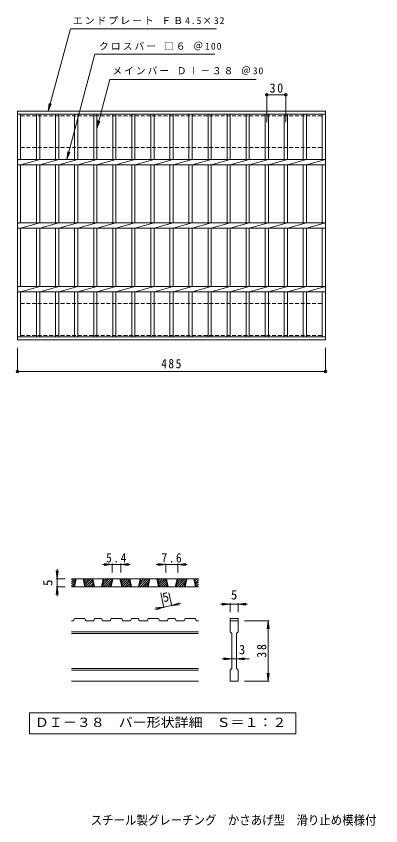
# Model space of a CAD drawing. Units: millimetres, scale not verified, with parts at other scales. Extents: x -547 to 809, y -686 to 613.
# Drawn here: x -547 to 27, y -663 to 613 of the extents above; entities that cross this region are included whole.
import ezdxf
from ezdxf.enums import TextEntityAlignment as Align

# ---------------------------------------------------------------- set-up
doc = ezdxf.new("R2010")
doc.units = ezdxf.units.MM
doc.header["$LTSCALE"] = 5
doc.header["$PDMODE"] = 32
doc.header["$PDSIZE"] = 4
doc.linetypes.add('DASHED1', pattern=[1.8, 1.2, -0.6])
for name, color, linetype, lineweight in [('B-1', 2, 'Continuous', 9), ('B-2', 3, 'Continuous', 9), ('B-4', 7, 'Continuous', 9), ('D-0', 3, 'Continuous', 9), ('D-4', 7, 'Continuous', 9)]:
    doc.layers.add(name, color=color, linetype=linetype, lineweight=lineweight)
doc.layers.add('F-5_F-5ﾚｲﾔ', color=2, linetype='Continuous')
doc.styles.add('ＭＳ ゴシック', font='')
doc.styles.get('ＭＳ ゴシック').set_extended_font_data('MS Gothic')

msp = doc.modelspace()

# ---------------------------------------------------------------- linework, layer by layer
at = {"layer": 'B-1', "linetype": 'DASHED1'}
for p, q in [((-540.164, 405.888), (-540.164, 455.888)), ((-540.164, 405.888), (-65.164, 405.888)), ((-540.164, 159.888), (-540.164, 109.888)), ((-540.164, 159.888), (-65.164, 159.888))]:
    msp.add_line(p, q, dxfattribs=at)
for points in [[(-540.164, 455.888), (-65.164, 455.888), (-65.164, 405.888)], [(-540.164, 109.888), (-65.164, 109.888), (-65.164, 159.888)]]:
    msp.add_lwpolyline(points, dxfattribs=at)
at = {"layer": 'B-2'}
for p, q in [((-545.164, 102.888), (-545.164, 462.888)), ((-545.164, 462.888), (-60.164, 462.888)), ((-60.164, 462.888), (-60.164, 102.888)), ((-545.164, 458.388), (-60.164, 458.388)), ((-540.163, 387.128), (-540.163, 458.388)), ((-515.163, 458.388), (-515.163, 387.128)), ((-510.164, 458.388), (-510.164, 387.128)), ((-485.163, 458.388), (-485.163, 387.128)), ((-480.163, 458.388), (-480.163, 387.128)), ((-455.164, 458.388), (-455.164, 387.128)), ((-450.164, 458.388), (-450.164, 387.128)), ((-425.163, 458.388), (-425.163, 387.128)), ((-420.164, 458.388), (-420.164, 387.128)), ((-395.163, 458.388), (-395.163, 387.128)), ((-390.163, 458.388), (-390.163, 387.128)), ((-365.163, 458.388), (-365.163, 387.128)), ((-360.164, 458.388), (-360.164, 387.128)), ((-335.163, 458.388), (-335.163, 387.128)), ((-330.164, 458.388), (-330.164, 387.128)), ((-305.164, 458.388), (-305.164, 387.128)), ((-300.164, 458.388), (-300.164, 387.128)), ((-275.163, 458.388), (-275.163, 387.128)), ((-270.164, 458.388), (-270.164, 387.128)), ((-245.163, 458.388), (-245.163, 387.128)), ((-240.164, 458.388), (-240.164, 387.128)), ((-215.164, 458.388), (-215.164, 387.128)), ((-210.163, 458.388), (-210.163, 387.128)), ((-185.164, 458.388), (-185.164, 387.128)), ((-180.164, 458.388), (-180.164, 387.128)), ((-155.163, 458.388), (-155.163, 387.128)), ((-150.164, 458.388), (-150.164, 387.128)), ((-125.163, 458.388), (-125.163, 387.128)), ((-120.163, 458.388), (-120.163, 387.128)), ((-95.163, 458.388), (-95.163, 387.128)), ((-90.164, 458.388), (-90.164, 387.128)), ((-65.164, 458.388), (-65.164, 387.128)), ((-540.163, 387.128), (-545.164, 386.128)), ((-545.164, 387.128), (-60.164, 387.128)), ((-510.164, 387.128), (-540.163, 378.648)), ((-480.163, 387.128), (-510.164, 378.648)), ((-450.164, 387.128), (-480.163, 378.648)), ((-420.164, 387.128), (-450.164, 378.648)), ((-390.163, 387.128), (-420.164, 378.648)), ((-360.164, 387.128), (-390.163, 378.648)), ((-330.164, 387.128), (-360.164, 378.648)), ((-300.163, 387.128), (-330.164, 378.648)), ((-270.164, 387.128), (-300.164, 378.648)), ((-240.164, 387.128), (-270.164, 378.648)), ((-210.163, 387.128), (-240.164, 378.648)), ((-180.164, 387.128), (-210.163, 378.648)), ((-150.164, 387.128), (-180.164, 378.648)), ((-120.163, 387.128), (-150.164, 378.648)), ((-90.163, 387.128), (-120.163, 378.648)), ((-60.164, 387.127), (-90.164, 378.648)), ((-545.164, 378.648), (-60.164, 378.648)), ((-540.163, 287.128), (-540.163, 378.648)), ((-515.163, 378.648), (-515.163, 287.128)), ((-510.164, 378.648), (-510.164, 287.128)), ((-485.163, 378.648), (-485.163, 287.128)), ((-480.163, 378.648), (-480.163, 287.128)), ((-455.164, 378.648), (-455.164, 287.128)), ((-450.164, 378.648), (-450.164, 287.128)), ((-425.163, 378.648), (-425.163, 287.128)), ((-420.164, 378.648), (-420.164, 287.128)), ((-395.163, 378.648), (-395.163, 287.128)), ((-390.163, 378.648), (-390.163, 287.128)), ((-365.163, 378.648), (-365.163, 287.128)), ((-360.164, 378.648), (-360.164, 287.128)), ((-335.163, 378.648), (-335.163, 287.128)), ((-330.164, 378.648), (-330.164, 287.128)), ((-305.164, 378.648), (-305.164, 287.128)), ((-300.164, 378.648), (-300.164, 287.128)), ((-275.163, 378.648), (-275.163, 287.128)), ((-270.164, 378.648), (-270.164, 287.128)), ((-245.163, 378.648), (-245.163, 287.128)), ((-240.164, 378.648), (-240.164, 287.128)), ((-215.164, 378.648), (-215.164, 287.128)), ((-210.163, 378.648), (-210.163, 287.128)), ((-185.164, 378.648), (-185.164, 287.128)), ((-180.164, 378.648), (-180.164, 287.128)), ((-155.163, 378.648), (-155.163, 287.128)), ((-150.164, 378.648), (-150.164, 287.128)), ((-125.163, 378.648), (-125.163, 287.128)), ((-120.163, 378.648), (-120.163, 287.128)), ((-95.163, 378.648), (-95.163, 287.128)), ((-90.164, 378.648), (-90.164, 287.128)), ((-65.164, 378.648), (-65.164, 287.128)), ((-540.163, 287.128), (-545.164, 286.128)), ((-545.164, 287.128), (-60.164, 287.128)), ((-510.164, 287.128), (-540.163, 278.648)), ((-480.163, 287.128), (-510.164, 278.648)), ((-450.164, 287.128), (-480.163, 278.648)), ((-420.164, 287.128), (-450.164, 278.648)), ((-390.163, 287.128), (-420.164, 278.648)), ((-360.164, 287.128), (-390.163, 278.648)), ((-330.164, 287.128), (-360.164, 278.648)), ((-300.163, 287.128), (-330.164, 278.648)), ((-270.164, 287.128), (-300.164, 278.648)), ((-240.164, 287.128), (-270.164, 278.648)), ((-210.163, 287.128), (-240.164, 278.648)), ((-180.164, 287.128), (-210.163, 278.648)), ((-150.164, 287.128), (-180.164, 278.648)), ((-120.163, 287.128), (-150.164, 278.648)), ((-90.163, 287.128), (-120.163, 278.648)), ((-60.164, 287.128), (-90.164, 278.648)), ((-545.164, 278.648), (-60.164, 278.648)), ((-540.163, 187.128), (-540.163, 278.648)), ((-515.163, 278.648), (-515.163, 187.128)), ((-510.164, 278.648), (-510.164, 187.128)), ((-485.163, 278.648), (-485.163, 187.128)), ((-480.163, 278.648), (-480.163, 187.128)), ((-455.164, 278.648), (-455.164, 187.128)), ((-450.164, 278.648), (-450.164, 187.128)), ((-425.163, 278.648), (-425.163, 187.128)), ((-420.164, 278.648), (-420.164, 187.128)), ((-395.163, 278.648), (-395.163, 187.128)), ((-390.163, 278.648), (-390.163, 187.128)), ((-365.163, 278.648), (-365.163, 187.128)), ((-360.164, 278.648), (-360.164, 187.128)), ((-335.163, 278.648), (-335.163, 187.128)), ((-330.164, 278.648), (-330.164, 187.128)), ((-305.164, 278.648), (-305.164, 187.128)), ((-300.164, 278.648), (-300.164, 187.128)), ((-275.163, 278.648), (-275.163, 187.128)), ((-270.164, 278.648), (-270.164, 187.128)), ((-245.163, 278.648), (-245.163, 187.128)), ((-240.164, 278.648), (-240.164, 187.128)), ((-215.164, 278.648), (-215.164, 187.128)), ((-210.163, 278.648), (-210.163, 187.128)), ((-185.164, 278.648), (-185.164, 187.128)), ((-180.164, 278.648), (-180.164, 187.128)), ((-155.163, 278.648), (-155.163, 187.128)), ((-150.164, 278.648), (-150.164, 187.128)), ((-125.163, 278.648), (-125.163, 187.128)), ((-120.163, 278.648), (-120.163, 187.128)), ((-95.163, 278.648), (-95.163, 187.128)), ((-90.164, 278.648), (-90.164, 187.128)), ((-65.164, 278.648), (-65.164, 187.128)), ((-540.163, 187.128), (-545.164, 186.128)), ((-545.164, 187.128), (-60.164, 187.128)), ((-545.164, 178.648), (-60.164, 178.648)), ((-510.164, 187.128), (-540.163, 178.648)), ((-540.163, 107.388), (-540.163, 178.648)), ((-515.163, 178.648), (-515.163, 107.388)), ((-480.163, 187.128), (-510.164, 178.648)), ((-510.164, 178.648), (-510.164, 107.388)), ((-485.163, 178.648), (-485.163, 107.388)), ((-450.164, 187.128), (-480.163, 178.648)), ((-480.163, 178.648), (-480.163, 107.388)), ((-455.164, 178.648), (-455.164, 107.388)), ((-420.164, 187.128), (-450.164, 178.648)), ((-450.164, 178.648), (-450.164, 107.388)), ((-425.163, 178.648), (-425.163, 107.388)), ((-390.163, 187.128), (-420.164, 178.648)), ((-420.164, 178.648), (-420.164, 107.388)), ((-395.163, 178.648), (-395.163, 107.388)), ((-360.164, 187.128), (-390.163, 178.648)), ((-390.163, 178.648), (-390.163, 107.388)), ((-365.163, 178.648), (-365.163, 107.388)), ((-330.164, 187.128), (-360.164, 178.648)), ((-360.164, 178.648), (-360.164, 107.388)), ((-335.163, 178.648), (-335.163, 107.388)), ((-300.163, 187.128), (-330.164, 178.648)), ((-330.164, 178.648), (-330.164, 107.388)), ((-305.164, 178.648), (-305.164, 107.388)), ((-270.164, 187.128), (-300.164, 178.648)), ((-300.164, 178.648), (-300.164, 107.388)), ((-275.163, 178.648), (-275.163, 107.388)), ((-240.164, 187.128), (-270.164, 178.648)), ((-270.164, 178.648), (-270.164, 107.388)), ((-245.163, 178.648), (-245.163, 107.388)), ((-210.163, 187.128), (-240.164, 178.648)), ((-240.164, 178.648), (-240.164, 107.388)), ((-215.164, 178.648), (-215.164, 107.388)), ((-180.164, 187.128), (-210.163, 178.648)), ((-210.163, 178.648), (-210.163, 107.388)), ((-185.164, 178.648), (-185.164, 107.388)), ((-150.164, 187.128), (-180.164, 178.648)), ((-180.164, 178.648), (-180.164, 107.388)), ((-155.163, 178.648), (-155.163, 107.388)), ((-120.163, 187.128), (-150.164, 178.648)), ((-150.164, 178.648), (-150.164, 107.388)), ((-125.163, 178.648), (-125.163, 107.388)), ((-90.163, 187.128), (-120.163, 178.648)), ((-120.163, 178.648), (-120.163, 107.388)), ((-95.163, 178.648), (-95.163, 107.388)), ((-60.164, 187.128), (-90.164, 178.648)), ((-90.164, 178.648), (-90.164, 107.388)), ((-65.164, 178.648), (-65.164, 107.388)), ((-60.164, 107.388), (-545.164, 107.388)), ((-60.164, 102.888), (-545.164, 102.888))]:
    msp.add_line(p, q, dxfattribs=at)
at = {"layer": 'B-4'}
for p, q in [((-496.657, 462.888), (-461.823, 592.888)), ((-461.823, 592.888), (-231.654, 592.888)), ((-467.663, 387.128), (-423.248, 552.888)), ((-423.248, 552.888), (-234.287, 552.888)), ((-420.164, 435.888), (-399.532, 512.888)), ((-399.532, 512.888), (-169.571, 512.888)), ((-152.664, 445.869), (-152.664, 490.48)), ((-152.664, 488.98), (-122.663, 488.98)), ((-122.663, 445.869), (-122.663, 490.48)), ((-496.657, 462.888), (-495.025, 475.281)), ((-496.657, 462.888), (-491.873, 474.437)), ((-420.164, 435.888), (-418.532, 448.281)), ((-420.164, 435.888), (-415.38, 447.437)), ((-467.663, 387.128), (-466.032, 399.521)), ((-467.663, 387.128), (-462.88, 398.676)), ((-545.164, 90.388), (-545.164, 51.388)), ((-60.164, 90.388), (-60.164, 51.388)), ((-545.164, 52.888), (-60.164, 52.888))]:
    msp.add_line(p, q, dxfattribs=at)
for p in [(-152.664, 488.98), (-122.663, 488.98), (-545.164, 52.888), (-60.164, 52.888)]:
    msp.add_point(p, dxfattribs=at)
at = {"layer": 'D-0'}
for p, q in [((-460.247, -278.084), (-455.714, -273.551)), ((-460.247, -274.549), (-459.249, -273.551)), ((-260.247, -273.551), (-460.247, -273.551)), ((-460.247, -281.62), (-454.666, -276.039)), ((-460.247, -285.155), (-455.628, -280.537)), ((-456.808, -286.051), (-454.133, -273.551)), ((-455.558, -286.051), (-452.883, -273.551)), ((-441.808, -273.551), (-439.133, -286.051)), ((-440.558, -273.551), (-437.883, -286.051)), ((-440.473, -273.95), (-440.074, -273.551)), ((-439.85, -276.862), (-436.538, -273.551)), ((-439.227, -279.775), (-433.003, -273.551)), ((-438.603, -282.687), (-429.467, -273.551)), ((-437.98, -285.599), (-427.45, -275.069)), ((-434.896, -286.051), (-426.827, -277.982)), ((-425.1, -286.051), (-427.775, -273.551)), ((-423.85, -286.051), (-426.525, -273.551)), ((-410.1, -273.551), (-412.775, -286.051)), ((-408.85, -273.551), (-411.525, -286.051)), ((-410.938, -283.306), (-401.183, -273.551)), ((-410.148, -286.051), (-397.648, -273.551)), ((-409.975, -278.808), (-404.719, -273.551)), ((-409.013, -274.309), (-408.254, -273.551)), ((-406.612, -286.051), (-396.6, -276.039)), ((-403.077, -286.051), (-397.562, -280.537)), ((-398.742, -286.051), (-396.067, -273.551)), ((-397.492, -286.051), (-394.817, -273.551)), ((-383.742, -273.551), (-381.067, -286.051)), ((-382.492, -273.551), (-379.817, -286.051)), ((-382.407, -273.95), (-382.008, -273.551)), ((-381.784, -276.862), (-378.472, -273.551)), ((-381.161, -279.775), (-374.937, -273.551)), ((-380.537, -282.687), (-371.401, -273.551)), ((-379.914, -285.599), (-369.384, -275.069)), ((-376.83, -286.051), (-368.761, -277.982)), ((-367.034, -286.051), (-369.709, -273.551)), ((-365.784, -286.051), (-368.459, -273.551)), ((-352.034, -273.551), (-354.709, -286.051)), ((-350.784, -273.551), (-353.459, -286.051)), ((-352.872, -283.306), (-343.117, -273.551)), ((-352.082, -286.051), (-339.582, -273.551)), ((-351.909, -278.808), (-346.653, -273.551)), ((-350.947, -274.309), (-350.188, -273.551)), ((-348.546, -286.051), (-338.534, -276.039)), ((-345.011, -286.051), (-339.496, -280.537)), ((-340.676, -286.051), (-338.001, -273.551)), ((-339.426, -286.051), (-336.751, -273.551)), ((-325.676, -273.551), (-323.001, -286.051)), ((-324.426, -273.551), (-321.751, -286.051)), ((-324.341, -273.95), (-323.942, -273.551)), ((-323.718, -276.862), (-320.406, -273.551)), ((-323.095, -279.775), (-316.871, -273.551)), ((-322.471, -282.687), (-313.335, -273.551)), ((-321.848, -285.599), (-311.318, -275.069)), ((-318.764, -286.051), (-310.695, -277.982)), ((-308.968, -286.051), (-311.643, -273.551)), ((-307.718, -286.051), (-310.393, -273.551)), ((-293.968, -273.551), (-296.643, -286.051)), ((-292.718, -273.551), (-295.393, -286.051)), ((-294.806, -283.306), (-285.051, -273.551)), ((-294.016, -286.051), (-281.516, -273.551)), ((-293.843, -278.808), (-288.587, -273.551)), ((-292.881, -274.309), (-292.122, -273.551)), ((-290.48, -286.051), (-280.468, -276.039)), ((-286.945, -286.051), (-281.43, -280.537)), ((-282.61, -286.051), (-279.935, -273.551)), ((-281.36, -286.051), (-278.685, -273.551)), ((-267.61, -273.551), (-264.935, -286.051)), ((-266.36, -273.551), (-263.685, -286.051)), ((-266.275, -273.95), (-265.876, -273.551)), ((-265.652, -276.862), (-262.34, -273.551)), ((-265.029, -279.775), (-260.247, -274.993)), ((-264.405, -282.687), (-260.247, -278.528)), ((-260.247, -286.051), (-460.247, -286.051)), ((-457.607, -286.051), (-456.591, -285.035)), ((-431.361, -286.051), (-426.204, -280.894)), ((-427.825, -286.051), (-425.581, -283.806)), ((-399.541, -286.051), (-398.525, -285.035)), ((-373.295, -286.051), (-368.138, -280.894)), ((-369.759, -286.051), (-367.515, -283.806)), ((-341.475, -286.051), (-340.459, -285.035)), ((-315.229, -286.051), (-310.072, -280.894)), ((-311.693, -286.051), (-309.449, -283.806)), ((-283.409, -286.051), (-282.393, -285.035)), ((-263.782, -285.599), (-260.247, -282.064)), ((-260.698, -286.051), (-260.247, -285.599)), ((-456.808, -339.801), (-460.247, -339.801)), ((-456.808, -339.801), (-455.558, -336.051)), ((-439.133, -336.051), (-455.558, -336.051)), ((-439.133, -336.051), (-437.883, -339.801)), ((-425.1, -339.801), (-437.883, -339.801)), ((-425.1, -339.801), (-423.85, -336.051)), ((-412.775, -336.051), (-423.85, -336.051)), ((-412.775, -336.051), (-411.525, -339.801)), ((-398.742, -339.801), (-411.525, -339.801)), ((-398.742, -339.801), (-397.492, -336.051)), ((-381.067, -336.051), (-397.492, -336.051)), ((-379.817, -339.801), (-381.067, -336.051)), ((-367.034, -339.801), (-379.817, -339.801)), ((-367.034, -339.801), (-365.784, -336.051)), ((-354.709, -336.051), (-365.784, -336.051)), ((-354.709, -336.051), (-353.459, -339.801)), ((-340.676, -339.801), (-353.459, -339.801)), ((-340.676, -339.801), (-339.426, -336.051)), ((-339.426, -336.051), (-323.001, -336.051)), ((-321.751, -339.801), (-323.001, -336.051)), ((-308.968, -339.801), (-321.751, -339.801)), ((-308.968, -339.801), (-307.718, -336.051)), ((-296.643, -336.051), (-307.718, -336.051)), ((-296.643, -336.051), (-295.393, -339.801)), ((-282.61, -339.801), (-295.393, -339.801)), ((-282.61, -339.801), (-281.36, -336.051)), ((-281.36, -336.051), (-264.935, -336.051)), ((-263.685, -339.801), (-264.935, -336.051)), ((-260.247, -339.801), (-263.685, -339.801)), ((-210.247, -336.051), (-197.747, -336.051)), ((-210.247, -336.051), (-210.247, -339.801)), ((-210.247, -339.801), (-197.747, -339.801)), ((-210.247, -357.301), (-210.247, -339.801)), ((-197.747, -336.051), (-197.747, -339.801)), ((-197.747, -339.801), (-197.747, -357.301)), ((-260.247, -357.301), (-460.247, -357.301)), ((-260.247, -359.801), (-460.247, -359.801)), ((-210.247, -357.301), (-207.747, -359.801)), ((-207.747, -414.801), (-207.747, -359.801)), ((-200.247, -359.801), (-197.747, -357.301)), ((-200.247, -359.801), (-200.247, -414.801)), ((-260.247, -414.801), (-460.247, -414.801)), ((-260.247, -417.301), (-460.247, -417.301)), ((-200.247, -414.801), (-197.747, -417.301)), ((-197.747, -417.301), (-197.747, -434.801)), ((-260.247, -434.801), (-460.247, -434.801)), ((-197.747, -434.801), (-210.247, -434.801))]:
    msp.add_line(p, q, dxfattribs=at)
msp.add_lwpolyline([(-210.247, -434.801), (-210.247, -417.301), (-207.747, -414.801)], dxfattribs=at)
at = {"layer": 'D-0', "color": 7}
msp.add_lwpolyline([(-526.074, -484.801), (-526.074, -518.026), (-106.92, -518.026), (-106.92, -484.801)], close=True, dxfattribs=at)
at = {"layer": 'D-4'}
for p, q in [((-396.067, -251.051), (-411.067, -251.051)), ((-396.067, -251.051), (-408.461, -249.419)), ((-396.067, -251.051), (-408.461, -252.682)), ((-396.067, -249.551), (-396.067, -263.551)), ((-382.492, -251.051), (-396.067, -251.051)), ((-382.492, -251.051), (-370.099, -249.419)), ((-382.492, -249.551), (-382.492, -263.551)), ((-382.492, -251.051), (-370.099, -252.682)), ((-382.492, -251.051), (-367.492, -251.051)), ((-311.643, -251.051), (-326.643, -251.051)), ((-311.643, -251.051), (-324.036, -249.419)), ((-311.643, -251.051), (-324.036, -252.682)), ((-311.643, -249.551), (-311.643, -263.551)), ((-292.718, -251.051), (-311.643, -251.051)), ((-292.718, -251.051), (-280.325, -249.419)), ((-292.718, -249.551), (-292.718, -263.551)), ((-292.718, -251.051), (-280.325, -252.682)), ((-292.718, -251.051), (-277.718, -251.051)), ((-482.747, -273.551), (-484.379, -261.158)), ((-482.747, -273.551), (-482.747, -258.551)), ((-482.747, -273.551), (-481.115, -261.158)), ((-484.247, -273.551), (-470.247, -273.551)), ((-482.747, -273.551), (-482.747, -286.051)), ((-482.747, -286.051), (-484.379, -298.444)), ((-484.247, -286.051), (-470.247, -286.051)), ((-482.747, -286.051), (-481.115, -298.444)), ((-482.747, -286.051), (-482.747, -301.051)), ((-314.6, -319.469), (-319.659, -295.83)), ((-302.377, -316.854), (-306.876, -295.83)), ((-314.914, -318.003), (-329.582, -321.141)), ((-314.914, -318.003), (-327.374, -319)), ((-314.914, -318.003), (-326.691, -322.191)), ((-302.691, -315.387), (-314.914, -318.003)), ((-302.691, -315.387), (-290.913, -311.198)), ((-302.691, -315.387), (-288.023, -312.248)), ((-302.691, -315.387), (-290.231, -314.389)), ((-210.247, -313.551), (-225.247, -313.551)), ((-210.247, -313.551), (-222.64, -311.919)), ((-210.247, -313.551), (-222.64, -315.183)), ((-210.247, -312.051), (-210.247, -326.051)), ((-197.747, -313.551), (-210.247, -313.551)), ((-197.747, -313.551), (-185.354, -311.919)), ((-197.747, -312.051), (-197.747, -326.051)), ((-197.747, -313.551), (-185.354, -315.183)), ((-197.747, -313.551), (-182.747, -313.551)), ((-148.747, -339.801), (-187.747, -339.801)), ((-150.247, -339.801), (-151.879, -352.194)), ((-150.247, -339.801), (-148.615, -352.194)), ((-150.247, -434.801), (-150.247, -339.801)), ((-207.747, -399.801), (-222.747, -399.801)), ((-207.747, -399.801), (-220.14, -398.169)), ((-207.747, -399.801), (-220.14, -401.432)), ((-200.247, -399.801), (-207.747, -399.801)), ((-200.247, -399.801), (-187.854, -398.169)), ((-200.247, -399.801), (-187.854, -401.432)), ((-200.247, -399.801), (-180.247, -399.801)), ((-150.247, -434.801), (-151.879, -422.408)), ((-150.247, -434.801), (-148.615, -422.408)), ((-148.747, -434.801), (-187.747, -434.801))]:
    msp.add_line(p, q, dxfattribs=at)

# ---------------------------------------------------------------- texts
at = {"layer": 'B-4', "char_height": 11, "attachment_point": 7, "style": 'ＭＳ ゴシック'}
for s, insert in [('\\T1.21;エンドプレート\\~ＦＢ4.5×32', (-457.904, 599.601)), ('\\T1.21;クロスバー\\~□６\\~＠100', (-416.787, 558.877)), ('\\T1.2;メインバー\\~ＤⅠ－３８\\~＠30', (-395.826, 520.124))]:
    msp.add_mtext(s, dxfattribs=dict(at, insert=insert))
at = {"layer": 'B-4', "color": 2, "char_height": 14.66, "attachment_point": 7, "style": 'ＭＳ ゴシック'}
for s, insert in [('\\T1.27;\\W0.95;30', (-148.288, 491.98)), ('\\T1.27;\\W0.9;485', (-318.914, 57.888))]:
    msp.add_mtext(s, dxfattribs=dict(at, insert=insert))
at = {"layer": 'D-0', "color": 2, "style": 'ＭＳ ゴシック', "width": 1.1}
msp.add_text('ＤＩ－３８\u3000バー形状詳細\u3000Ｓ＝１：２', height=14.66, dxfattribs=at).set_placement((-517.747, -511.414), align=Align.BOTTOM_LEFT)
at = {"layer": 'D-4', "color": 2, "style": 'ＭＳ ゴシック'}
for rotation, p in [(90, (-485.747, -284.801)), (12.079, (-314.319, -314.807))]:
    msp.add_text('5', height=14.66, rotation=rotation, dxfattribs=at).set_placement(p, align=Align.BOTTOM_LEFT)
for s, p in [('5', (-208.997, -310.551)), ('3', (-196.497, -396.801))]:
    msp.add_text(s, height=14.66, dxfattribs=at).set_placement(p, align=Align.BOTTOM_LEFT)
at = {"layer": 'D-4', "color": 2, "char_height": 14.66, "attachment_point": 7, "style": 'ＭＳ ゴシック'}
for s, insert in [('\\T1.27;\\W0.9;5.4', (-405.53, -248.051)), ('\\T1.27;\\W0.9;7.6', (-318.431, -248.051))]:
    msp.add_mtext(s, dxfattribs=dict(at, insert=insert))
at = {"layer": 'D-4', "color": 2, "insert": (-153.247, -397.926), "char_height": 14.66, "attachment_point": 7, "rotation": 90, "style": 'ＭＳ ゴシック'}
msp.add_mtext('\\T1.27;\\W0.95;38', dxfattribs=at)
at = {"layer": 'F-5_F-5ﾚｲﾔ', "style": 'ＭＳ ゴシック', "width": 0.9}
msp.add_text('スチール製グレーチング\u3000かさあげ型\u3000滑り止め模様付\u3000ＪＩＳ型側溝用', height=14.66, dxfattribs=at).set_placement((-429.828, -665.373), align=Align.BOTTOM_LEFT)

doc.saveas('drawing.dxf')
